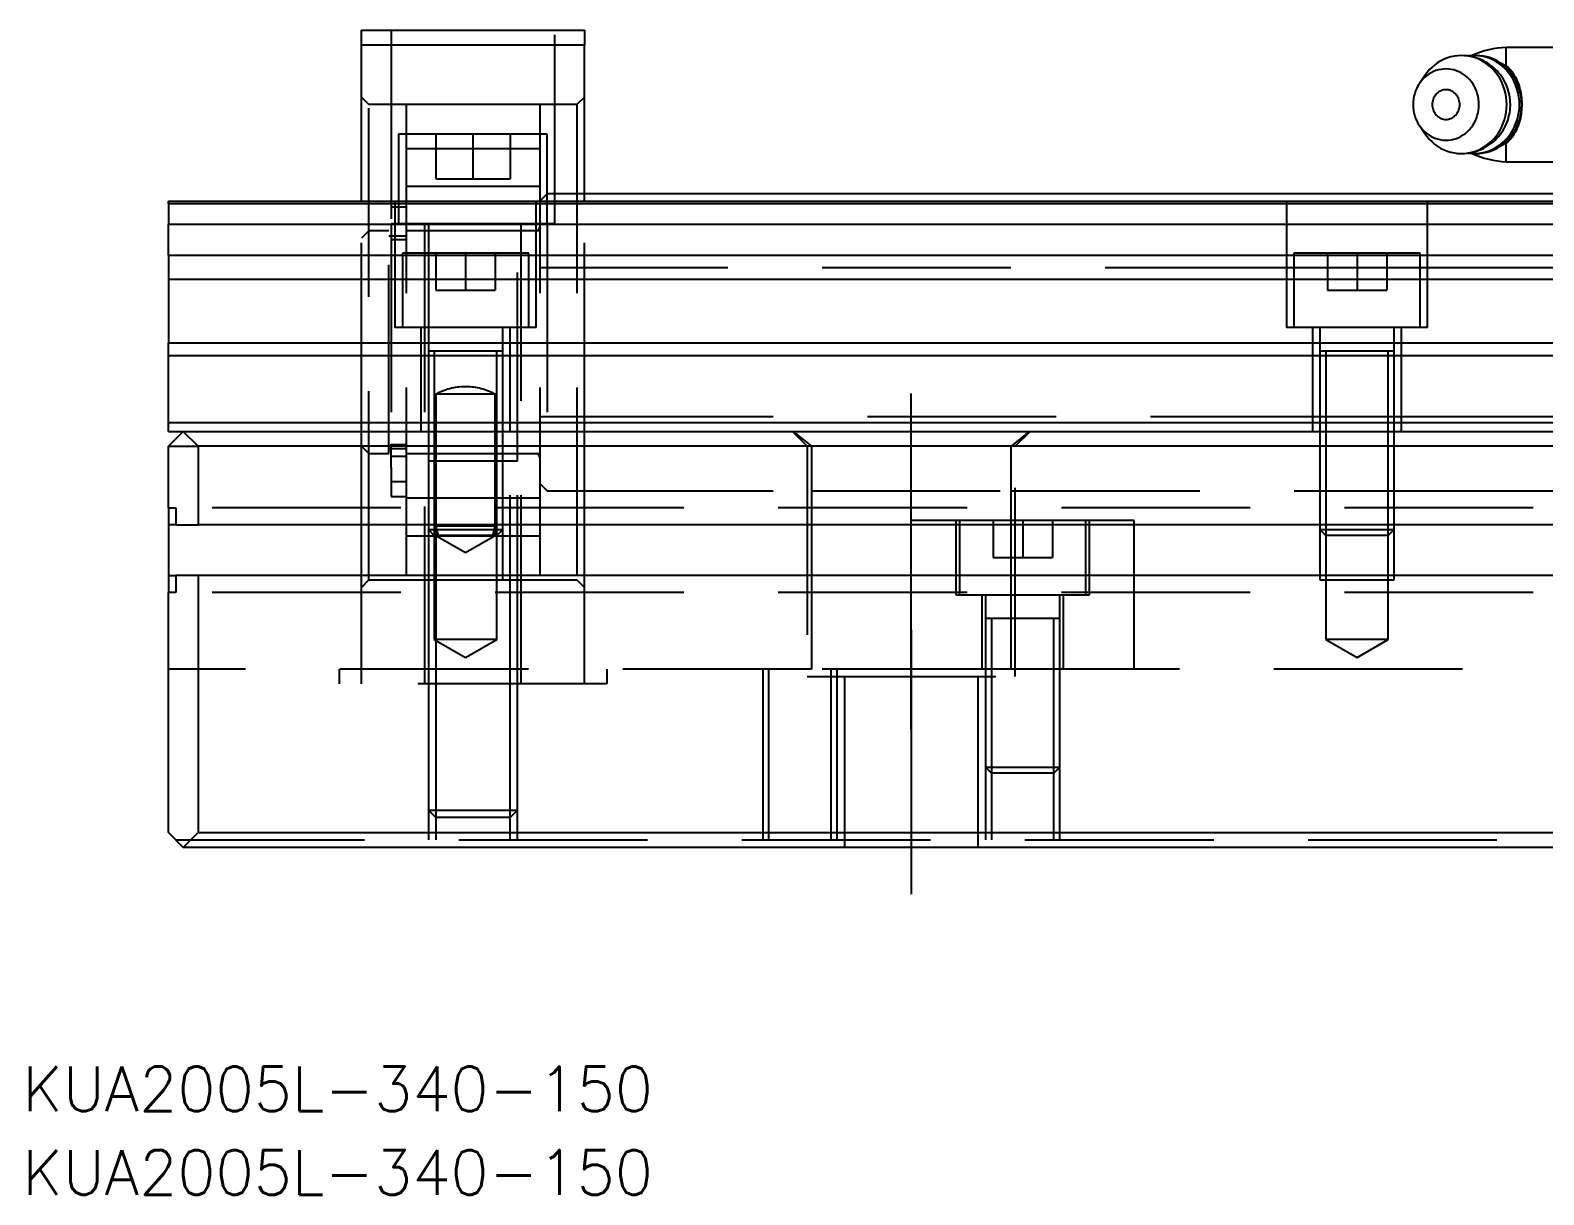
# Model space of a CAD drawing. Extents: x -13 to 622, y -350 to 108.
# Drawn here: x -9.3 to 92.6, y -350.1 to -271.7 of the extents above; entities that cross this region are included whole.
import ezdxf

# ---------------------------------------------------------------- set-up
doc = ezdxf.new("R2010")
doc.units = 0
doc.linetypes.add('CENTER', pattern=[50.8, 31.75, -6.35, 6.35, -6.35])
doc.linetypes.add('DASHED', pattern=[19.05, 12.7, -6.35])
doc.layers.get('0').update_dxf_attribs({"linetype": 'CONTINUOUS'})
doc.layers.add('CENTER', color=1, linetype='CENTER')
doc.styles.get("Standard").update_dxf_attribs({"font": 'txt.shx', "height": 3, "bigfont": 'bigfont.shx'})

# ---------------------------------------------------------------- blocks, each defined once
blk = doc.blocks.new('*U2')
at = {"color": 7, "linetype": 'CONTINUOUS'}
blk.add_text('KUA2005L-340-150', height=3, dxfattribs=at).set_placement((-9.81, -344.48))
blk = doc.blocks.new('*U3')
at = {"color": 7, "linetype": 'CONTINUOUS'}
blk.add_text('KUA2005L-340-150', height=3, dxfattribs=at).set_placement((-9.81, -350.1))

msp = doc.modelspace()

# ---------------------------------------------------------------- linework, layer by layer
at = {"color": 7, "linetype": 'CONTINUOUS'}
for p, q in [((13, -272.72), (13, -271.72)), ((13, -271.72), (28, -271.72)), ((28, -271.72), (28, -272.72)), ((13, -283.22), (13, -272.72)), ((28, -272.72), (13, -272.72)), ((28, -283.22), (28, -272.72)), ((94.04, -272.87), (90.04, -272.87)), ((90.04, -274.11), (90.04, -272.87)), ((85.44, -273.9), (85.24, -274.04)), ((85.64, -273.77), (85.44, -273.9)), ((85.86, -273.67), (85.64, -273.77)), ((86.08, -273.58), (85.86, -273.67)), ((86.31, -273.51), (86.08, -273.58)), ((86.55, -273.46), (86.31, -273.51)), ((86.78, -273.43), (86.55, -273.46)), ((87.02, -273.42), (86.78, -273.43)), ((87.26, -273.43), (87.02, -273.42)), ((87.26, -273.43), (87.19, -273.42)), ((87.5, -273.46), (87.26, -273.43)), ((87.42, -273.44), (87.26, -273.43)), ((87.58, -273.47), (87.42, -273.44)), ((87.88, -273.42), (87.47, -273.45)), ((87.73, -273.51), (87.5, -273.46)), ((87.74, -273.5), (87.58, -273.47)), ((87.96, -273.58), (87.73, -273.51)), ((87.9, -273.54), (87.74, -273.5)), ((88.12, -273.43), (87.88, -273.42)), ((88.03, -273.42), (87.88, -273.42)), ((88.06, -273.59), (87.9, -273.54)), ((88.19, -273.67), (87.96, -273.58)), ((88.27, -273.43), (88.03, -273.42)), ((88.22, -273.65), (88.06, -273.59)), ((88.36, -273.46), (88.12, -273.43)), ((88.4, -273.78), (88.19, -273.67)), ((88.37, -273.71), (88.22, -273.65)), ((88.51, -273.46), (88.27, -273.43)), ((88.59, -273.51), (88.36, -273.46)), ((88.52, -273.78), (88.37, -273.71)), ((88.61, -273.91), (88.4, -273.78)), ((88.74, -273.51), (88.51, -273.46)), ((88.66, -273.86), (88.52, -273.78)), ((88.82, -273.58), (88.59, -273.51)), ((88.81, -274.05), (88.61, -273.91)), ((88.8, -273.94), (88.66, -273.86)), ((88.97, -273.58), (88.74, -273.51)), ((88.94, -274.04), (88.8, -273.94)), ((89.04, -273.67), (88.82, -273.58)), ((89.2, -273.67), (88.97, -273.58)), ((89.26, -273.78), (89.04, -273.67)), ((89.42, -273.78), (89.2, -273.67)), ((89.47, -273.91), (89.26, -273.78)), ((89.28, -273.71), (90.04, -274.11)), ((89.62, -273.91), (89.42, -273.78)), ((89.67, -274.05), (89.47, -273.91)), ((89.82, -274.05), (89.62, -273.91)), ((84.56, -274.76), (84.2, -275.3)), ((84.56, -274.88), (84.43, -275.01)), ((84.71, -274.56), (84.56, -274.76)), ((84.69, -274.77), (84.56, -274.88)), ((84.84, -274.67), (84.69, -274.77)), ((84.88, -274.37), (84.71, -274.56)), ((84.99, -274.58), (84.84, -274.67)), ((85.05, -274.2), (84.88, -274.37)), ((85.15, -274.5), (84.99, -274.58)), ((85.24, -274.04), (85.05, -274.2)), ((85.31, -274.43), (85.15, -274.5)), ((85.48, -274.38), (85.31, -274.43)), ((85.65, -274.35), (85.48, -274.38)), ((85.82, -274.33), (85.65, -274.35)), ((86, -274.32), (85.82, -274.33)), ((86.17, -274.33), (86, -274.32)), ((86.34, -274.35), (86.17, -274.33)), ((86.51, -274.39), (86.34, -274.35)), ((86.68, -274.44), (86.51, -274.39)), ((86.84, -274.51), (86.68, -274.44)), ((87, -274.59), (86.84, -274.51)), ((87.15, -274.68), (87, -274.59)), ((87.29, -274.78), (87.15, -274.68)), ((87.43, -274.9), (87.29, -274.78)), ((87.56, -275.03), (87.43, -274.9)), ((89, -274.21), (88.81, -274.05)), ((89.07, -274.14), (88.94, -274.04)), ((89.17, -274.39), (89, -274.21)), ((89.2, -274.24), (89.07, -274.14)), ((89.34, -274.58), (89.17, -274.39)), ((89.32, -274.36), (89.2, -274.24)), ((89.44, -274.47), (89.32, -274.36)), ((89.49, -274.78), (89.34, -274.58)), ((89.55, -274.6), (89.44, -274.47)), ((89.62, -275), (89.49, -274.78)), ((89.65, -274.73), (89.55, -274.6)), ((89.74, -275.22), (89.62, -275)), ((89.75, -274.86), (89.65, -274.73)), ((89.86, -274.21), (89.67, -274.05)), ((89.84, -275), (89.75, -274.86)), ((90.01, -274.21), (89.82, -274.05)), ((89.92, -275.14), (89.84, -275)), ((90.03, -274.39), (89.86, -274.21)), ((90.19, -274.39), (90.01, -274.21)), ((90.2, -274.58), (90.03, -274.39)), ((90.04, -274.11), (90.14, -274.2)), ((90.14, -274.2), (90.23, -274.29)), ((90.35, -274.58), (90.19, -274.39)), ((90.34, -274.78), (90.2, -274.58)), ((90.23, -274.29), (90.32, -274.39)), ((90.32, -274.39), (90.41, -274.5)), ((90.48, -275), (90.34, -274.78)), ((90.5, -274.78), (90.35, -274.58)), ((90.41, -274.5), (90.49, -274.61)), ((90.59, -275.22), (90.48, -275)), ((90.49, -274.61), (90.56, -274.72)), ((90.63, -275), (90.5, -274.78)), ((90.56, -274.72), (90.63, -274.85)), ((90.63, -274.85), (90.7, -274.97)), ((90.75, -275.22), (90.63, -275)), ((90.7, -274.97), (90.76, -275.1)), ((83.88, -275.97), (83.83, -276.15)), ((83.94, -275.79), (83.88, -275.97)), ((84.02, -275.62), (83.94, -275.79)), ((84.1, -275.45), (84.02, -275.62)), ((84.2, -275.3), (84.1, -275.45)), ((84.31, -275.15), (84.2, -275.3)), ((84.43, -275.01), (84.31, -275.15)), ((85.33, -276.01), (85.28, -276.08)), ((85.39, -275.95), (85.33, -276.01)), ((85.46, -275.9), (85.39, -275.95)), ((85.52, -275.85), (85.46, -275.9)), ((85.59, -275.81), (85.52, -275.85)), ((85.67, -275.78), (85.59, -275.81)), ((85.75, -275.75), (85.67, -275.78)), ((85.82, -275.74), (85.75, -275.75)), ((85.9, -275.72), (85.82, -275.74)), ((85.99, -275.72), (85.9, -275.72)), ((86.07, -275.72), (85.99, -275.72)), ((86.15, -275.74), (86.07, -275.72)), ((86.22, -275.75), (86.15, -275.74)), ((86.3, -275.78), (86.22, -275.75)), ((86.38, -275.81), (86.3, -275.78)), ((86.45, -275.85), (86.38, -275.81)), ((86.52, -275.9), (86.45, -275.85)), ((86.58, -275.95), (86.52, -275.9)), ((86.64, -276.01), (86.58, -275.95)), ((86.69, -276.08), (86.64, -276.01)), ((87.67, -275.17), (87.56, -275.03)), ((87.78, -275.31), (87.67, -275.17)), ((87.88, -275.47), (87.78, -275.31)), ((87.96, -275.63), (87.88, -275.47)), ((88.03, -275.8), (87.96, -275.63)), ((88.09, -275.98), (88.03, -275.8)), ((88.14, -276.16), (88.09, -275.98)), ((89.84, -275.46), (89.74, -275.22)), ((89.92, -275.7), (89.84, -275.46)), ((89.99, -275.29), (89.92, -275.14)), ((89.98, -275.95), (89.92, -275.7)), ((90.03, -276.2), (89.98, -275.95)), ((90.06, -275.44), (89.99, -275.29)), ((90.12, -275.6), (90.06, -275.44)), ((90.17, -275.75), (90.12, -275.6)), ((90.22, -275.91), (90.17, -275.75)), ((90.25, -276.07), (90.22, -275.91)), ((90.69, -275.46), (90.59, -275.22)), ((90.78, -275.7), (90.69, -275.46)), ((90.85, -275.46), (90.75, -275.22)), ((90.76, -275.1), (90.82, -275.24)), ((90.84, -275.95), (90.78, -275.7)), ((90.82, -275.24), (90.86, -275.35)), ((90.89, -276.2), (90.84, -275.95)), ((90.93, -275.7), (90.85, -275.46)), ((90.86, -275.35), (90.9, -275.47)), ((90.9, -275.47), (90.93, -275.59)), ((90.93, -275.59), (90.96, -275.71)), ((91, -275.95), (90.93, -275.7)), ((90.96, -275.71), (90.99, -275.83)), ((90.99, -275.83), (91.02, -275.96)), ((91.04, -276.2), (91, -275.95)), ((91.02, -275.96), (91.04, -276.11)), ((83.8, -276.34), (83.77, -276.53)), ((83.77, -276.53), (83.77, -276.72)), ((83.77, -276.72), (83.77, -276.91)), ((83.77, -276.91), (83.8, -277.1)), ((83.83, -276.15), (83.8, -276.34)), ((85.08, -276.55), (85.06, -276.63)), ((85.06, -276.63), (85.06, -276.72)), ((85.06, -276.72), (85.06, -276.81)), ((85.06, -276.81), (85.08, -276.89)), ((85.09, -276.46), (85.08, -276.55)), ((85.08, -276.89), (85.09, -276.98)), ((85.12, -276.38), (85.09, -276.46)), ((85.09, -276.98), (85.12, -277.06)), ((85.15, -276.3), (85.12, -276.38)), ((85.19, -276.22), (85.15, -276.3)), ((85.23, -276.15), (85.19, -276.22)), ((85.28, -276.08), (85.23, -276.15)), ((86.74, -276.15), (86.69, -276.08)), ((86.79, -276.22), (86.74, -276.15)), ((86.82, -276.3), (86.79, -276.22)), ((86.85, -276.38), (86.82, -276.3)), ((86.88, -276.46), (86.85, -276.38)), ((86.85, -277.06), (86.88, -276.98)), ((86.9, -276.55), (86.88, -276.46)), ((86.88, -276.98), (86.9, -276.89)), ((86.91, -276.63), (86.9, -276.55)), ((86.9, -276.89), (86.91, -276.81)), ((86.91, -276.72), (86.91, -276.63)), ((86.91, -276.81), (86.91, -276.72)), ((88.18, -276.35), (88.14, -276.16)), ((88.2, -276.53), (88.18, -276.35)), ((88.18, -277.09), (88.2, -276.91)), ((88.2, -276.72), (88.2, -276.53)), ((88.2, -276.91), (88.2, -276.72)), ((90.06, -276.46), (90.03, -276.2)), ((90.03, -277.24), (90.06, -276.98)), ((90.07, -276.72), (90.06, -276.46)), ((90.06, -276.98), (90.07, -276.72)), ((90.28, -276.23), (90.25, -276.07)), ((90.3, -276.4), (90.28, -276.23)), ((90.31, -276.56), (90.3, -276.4)), ((90.3, -277.1), (90.31, -276.94)), ((90.32, -276.72), (90.31, -276.56)), ((90.31, -276.94), (90.32, -276.78)), ((90.32, -276.78), (90.32, -276.72)), ((90.92, -276.46), (90.89, -276.2)), ((90.89, -277.24), (90.92, -276.98)), ((90.93, -276.72), (90.92, -276.46)), ((90.92, -276.98), (90.93, -276.72)), ((91.04, -276.11), (91.06, -276.26)), ((91.07, -276.46), (91.04, -276.2)), ((91.04, -277.24), (91.07, -276.98)), ((91.06, -276.26), (91.07, -276.41)), ((91.07, -276.98), (91.06, -277.1)), ((91.07, -276.41), (91.08, -276.57)), ((91.08, -276.72), (91.07, -276.46)), ((91.07, -276.98), (91.08, -276.72)), ((91.08, -276.85), (91.07, -276.98)), ((91.08, -276.57), (91.08, -276.72)), ((91.08, -276.72), (91.08, -276.72)), ((91.08, -276.72), (91.08, -276.85)), ((83.8, -277.1), (83.83, -277.29)), ((83.83, -277.29), (83.88, -277.47)), ((83.88, -277.47), (83.94, -277.65)), ((83.94, -277.65), (84.02, -277.82)), ((84.02, -277.82), (84.1, -277.99)), ((84.1, -277.99), (84.2, -278.14)), ((85.12, -277.06), (85.15, -277.14)), ((85.15, -277.14), (85.19, -277.22)), ((85.19, -277.22), (85.23, -277.29)), ((85.23, -277.29), (85.28, -277.36)), ((85.28, -277.36), (85.33, -277.43)), ((85.33, -277.43), (85.39, -277.49)), ((85.39, -277.49), (85.46, -277.54)), ((85.46, -277.54), (85.52, -277.59)), ((85.52, -277.59), (85.59, -277.63)), ((85.59, -277.63), (85.67, -277.66)), ((85.67, -277.66), (85.75, -277.69)), ((85.75, -277.69), (85.82, -277.7)), ((85.82, -277.7), (85.9, -277.72)), ((85.9, -277.72), (85.99, -277.72)), ((85.99, -277.72), (86.07, -277.72)), ((86.07, -277.72), (86.15, -277.7)), ((86.15, -277.7), (86.22, -277.69)), ((86.22, -277.69), (86.3, -277.66)), ((86.3, -277.66), (86.38, -277.63)), ((86.38, -277.63), (86.45, -277.59)), ((86.45, -277.59), (86.52, -277.54)), ((86.52, -277.54), (86.58, -277.49)), ((86.58, -277.49), (86.64, -277.43)), ((86.64, -277.43), (86.69, -277.36)), ((86.69, -277.36), (86.74, -277.29)), ((86.74, -277.29), (86.79, -277.22)), ((86.79, -277.22), (86.82, -277.14)), ((86.82, -277.14), (86.85, -277.06)), ((87.78, -278.13), (87.88, -277.97)), ((87.88, -277.97), (87.96, -277.81)), ((87.96, -277.81), (88.03, -277.64)), ((88.03, -277.64), (88.09, -277.46)), ((88.09, -277.46), (88.14, -277.28)), ((88.14, -277.28), (88.18, -277.09)), ((89.74, -278.22), (89.84, -277.98)), ((89.84, -277.98), (89.92, -277.74)), ((89.92, -277.74), (89.98, -277.49)), ((89.97, -278.19), (90.04, -278.05)), ((89.98, -277.49), (90.03, -277.24)), ((90.04, -278.05), (90.1, -277.9)), ((90.1, -277.9), (90.16, -277.74)), ((90.16, -277.74), (90.2, -277.59)), ((90.2, -277.59), (90.24, -277.43)), ((90.24, -277.43), (90.27, -277.27)), ((90.27, -277.27), (90.3, -277.1)), ((90.59, -278.22), (90.69, -277.98)), ((90.69, -277.98), (90.78, -277.74)), ((90.75, -278.22), (90.85, -277.98)), ((90.78, -277.74), (90.84, -277.49)), ((90.84, -277.49), (90.89, -277.24)), ((90.85, -277.98), (90.93, -277.74)), ((90.91, -277.92), (90.87, -278.06)), ((90.95, -277.78), (90.91, -277.92)), ((90.93, -277.74), (91, -277.49)), ((90.99, -277.63), (90.95, -277.78)), ((91.02, -277.48), (90.99, -277.63)), ((91, -277.49), (91.04, -277.24)), ((91.04, -277.36), (91.02, -277.48)), ((91.05, -277.23), (91.04, -277.36)), ((91.06, -277.1), (91.05, -277.23)), ((84.2, -278.14), (84.31, -278.29)), ((84.2, -278.14), (84.56, -278.68)), ((84.31, -278.29), (84.43, -278.43)), ((84.43, -278.43), (84.56, -278.56)), ((84.56, -278.56), (84.69, -278.67)), ((84.56, -278.68), (84.71, -278.88)), ((84.69, -278.67), (84.84, -278.77)), ((84.71, -278.88), (84.88, -279.07)), ((84.84, -278.77), (84.99, -278.86)), ((84.88, -279.07), (85.05, -279.24)), ((84.99, -278.86), (85.15, -278.94)), ((85.15, -278.94), (85.31, -279.01)), ((85.31, -279.01), (85.48, -279.06)), ((85.48, -279.06), (85.65, -279.09)), ((86.34, -279.09), (86.51, -279.05)), ((86.51, -279.05), (86.68, -279)), ((86.68, -279), (86.84, -278.93)), ((86.84, -278.93), (87, -278.85)), ((87, -278.85), (87.15, -278.76)), ((87.15, -278.76), (87.29, -278.66)), ((87.29, -278.66), (87.43, -278.54)), ((87.43, -278.54), (87.56, -278.41)), ((87.56, -278.41), (87.67, -278.27)), ((87.67, -278.27), (87.78, -278.13)), ((89, -279.23), (89.17, -279.05)), ((89.17, -279.05), (89.34, -278.86)), ((89.3, -279.11), (89.41, -278.99)), ((89.34, -278.86), (89.49, -278.66)), ((89.41, -278.99), (89.52, -278.87)), ((89.49, -278.66), (89.62, -278.44)), ((89.52, -278.87), (89.62, -278.74)), ((89.62, -278.44), (89.74, -278.22)), ((89.62, -278.74), (89.72, -278.61)), ((89.72, -278.61), (89.81, -278.48)), ((89.81, -278.48), (89.89, -278.34)), ((89.86, -279.23), (90.03, -279.05)), ((89.89, -278.34), (89.97, -278.19)), ((90.01, -279.23), (90.19, -279.05)), ((90.03, -279.05), (90.2, -278.86)), ((90.19, -279.05), (90.35, -278.86)), ((90.2, -278.86), (90.34, -278.66)), ((90.32, -279.05), (90.23, -279.15)), ((90.41, -278.94), (90.32, -279.05)), ((90.34, -278.66), (90.48, -278.44)), ((90.35, -278.86), (90.5, -278.66)), ((90.49, -278.83), (90.41, -278.94)), ((90.48, -278.44), (90.59, -278.22)), ((90.56, -278.72), (90.49, -278.83)), ((90.5, -278.66), (90.63, -278.44)), ((90.63, -278.59), (90.56, -278.72)), ((90.63, -278.44), (90.75, -278.22)), ((90.7, -278.47), (90.63, -278.59)), ((90.76, -278.34), (90.7, -278.47)), ((90.82, -278.2), (90.76, -278.34)), ((90.87, -278.06), (90.82, -278.2)), ((85.05, -279.24), (85.24, -279.4)), ((85.24, -279.4), (85.44, -279.54)), ((85.44, -279.54), (85.64, -279.67)), ((85.64, -279.67), (85.86, -279.77)), ((85.65, -279.09), (85.82, -279.11)), ((85.82, -279.11), (86, -279.12)), ((85.86, -279.77), (86.08, -279.86)), ((86, -279.12), (86.17, -279.11)), ((86.08, -279.86), (86.31, -279.93)), ((86.17, -279.11), (86.34, -279.09)), ((86.31, -279.93), (86.55, -279.98)), ((86.55, -279.98), (86.78, -280.01)), ((86.78, -280.01), (87.02, -280.02)), ((87.02, -280.02), (87.26, -280.01)), ((87.19, -280.02), (87.25, -280.01)), ((87.25, -280.01), (87.41, -280)), ((87.26, -280.01), (87.5, -279.98)), ((87.41, -280), (87.57, -279.97)), ((87.47, -279.99), (87.88, -280.02)), ((87.5, -279.98), (87.73, -279.93)), ((87.57, -279.97), (87.73, -279.94)), ((87.73, -279.93), (87.96, -279.86)), ((87.73, -279.94), (87.89, -279.9)), ((87.88, -280.02), (88.12, -280.01)), ((87.88, -280.02), (88.03, -280.02)), ((87.89, -279.9), (88.05, -279.86)), ((87.96, -279.86), (88.19, -279.77)), ((88.03, -280.02), (88.27, -280.01)), ((88.05, -279.86), (88.2, -279.8)), ((88.12, -280.01), (88.36, -279.98)), ((88.19, -279.77), (88.4, -279.66)), ((88.2, -279.8), (88.35, -279.74)), ((88.27, -280.01), (88.51, -279.98)), ((88.35, -279.74), (88.5, -279.67)), ((88.36, -279.98), (88.59, -279.93)), ((88.4, -279.66), (88.61, -279.53)), ((88.5, -279.67), (88.64, -279.59)), ((88.51, -279.98), (88.74, -279.93)), ((88.59, -279.93), (88.82, -279.86)), ((88.61, -279.53), (88.81, -279.39)), ((88.64, -279.59), (88.78, -279.51)), ((88.74, -279.93), (88.97, -279.86)), ((88.78, -279.51), (88.92, -279.42)), ((88.81, -279.39), (89, -279.23)), ((88.82, -279.86), (89.04, -279.77)), ((88.92, -279.42), (89.05, -279.32)), ((88.97, -279.86), (89.2, -279.77)), ((89.04, -279.77), (89.26, -279.66)), ((89.05, -279.32), (89.18, -279.22)), ((89.18, -279.22), (89.3, -279.11)), ((89.2, -279.77), (89.42, -279.66)), ((89.26, -279.66), (89.47, -279.53)), ((90.04, -279.33), (89.28, -279.73)), ((89.42, -279.66), (89.62, -279.53)), ((89.47, -279.53), (89.67, -279.39)), ((89.62, -279.53), (89.82, -279.39)), ((89.67, -279.39), (89.86, -279.23)), ((89.82, -279.39), (90.01, -279.23)), ((90.14, -279.24), (90.04, -279.33)), ((90.04, -280.57), (90.04, -279.33)), ((90.23, -279.15), (90.14, -279.24)), ((90.04, -280.57), (94.04, -280.57)), ((95.5, -282.72), (28, -282.72)), ((0, -283.38), (0, -283.22)), ((0, -283.22), (95.5, -283.22)), ((0, -283.38), (95.5, -283.38)), ((0, -283.38), (0, -284.78)), ((0, -284.78), (95.5, -284.78)), ((0, -286.86), (0, -284.78)), ((0, -286.86), (0, -288.48)), ((0, -286.86), (95.5, -286.86)), ((0, -288.48), (0, -292.77)), ((0, -288.48), (95.5, -288.48)), ((0, -292.77), (95.5, -292.77)), ((0, -293.62), (0, -292.77)), ((0, -298.12), (0, -293.62)), ((0, -293.62), (340, -293.62)), ((0, -298.72), (0, -298.12)), ((0, -298.12), (340, -298.12)), ((0, -299.72), (1, -298.72)), ((0, -298.72), (1, -298.72)), ((1, -298.72), (339, -298.72)), ((1, -298.72), (2, -299.72)), ((0, -303.87), (0, -299.72)), ((338, -299.72), (2, -299.72)), ((2, -299.72), (2, -305.02)), ((0, -303.87), (0, -305.02)), ((0, -303.87), (0.5, -303.87)), ((0.5, -303.87), (0.5, -305.02)), ((0, -305.02), (0, -308.42)), ((0.5, -305.02), (0, -305.02)), ((0.5, -305.02), (2, -305.02)), ((338, -305.02), (2, -305.02)), ((0, -308.42), (0, -309.57)), ((0, -308.42), (0.5, -308.42)), ((2, -308.42), (0.5, -308.42)), ((0.5, -308.42), (0.5, -309.57)), ((338, -308.42), (2, -308.42)), ((2, -308.42), (2, -325.72)), ((0.5, -309.57), (0, -309.57)), ((0, -325.72), (0, -309.57)), ((1, -326.72), (0, -325.72)), ((2, -325.72), (1, -326.72)), ((2, -325.72), (338, -325.72)), ((339, -326.72), (1, -326.72))]:
    msp.add_line(p, q, dxfattribs=at)
at = {"color": 3, "linetype": 'DASHED'}
for p, q in [((15, -271.72), (15, -284.72)), ((26, -284.72), (26, -271.72)), ((13.5, -276.72), (13, -276.22)), ((16, -276.72), (13.5, -276.72)), ((13.5, -308.72), (13.5, -276.72)), ((25, -276.72), (16, -276.72)), ((16, -276.72), (16, -308.72)), ((27.5, -276.72), (25, -276.72)), ((25, -276.72), (25, -308.72)), ((28, -276.22), (27.5, -276.72)), ((27.5, -276.72), (27.5, -308.72)), ((15.5, -278.72), (15.5, -284.72)), ((25.5, -278.72), (15.5, -278.72)), ((18, -278.72), (18, -281.72)), ((20.5, -278.72), (20.5, -281.72)), ((23, -278.72), (23, -281.72)), ((25.5, -284.72), (25.5, -278.72)), ((25, -279.69), (16, -279.69)), ((18, -281.72), (20.5, -281.72)), ((20.5, -281.72), (23, -281.72)), ((25, -282.24), (16, -282.24)), ((25.5, -282.72), (25, -283.22)), ((28, -282.72), (25.5, -282.72)), ((13, -298.72), (13, -283.22)), ((16, -283.62), (15, -283.62)), ((15.25, -283.22), (15.25, -291.72)), ((24.75, -291.72), (24.75, -283.22)), ((28, -298.72), (28, -283.22)), ((75.25, -283.22), (75.25, -291.72)), ((84.75, -291.72), (84.75, -283.22)), ((15, -284.72), (26, -284.72)), ((15, -284.72), (15, -299.59)), ((17.25, -284.72), (17.25, -315.72)), ((17.5, -284.72), (17.5, -291.72)), ((23.5, -300.72), (23.5, -284.72)), ((23.75, -315.72), (23.75, -284.72)), ((25.5, -284.72), (25.5, -302.72)), ((13.5, -285.22), (13, -285.72)), ((14.85, -285.22), (13.5, -285.22)), ((14.85, -300.22), (14.85, -285.22)), ((16, -285.57), (14.85, -285.57)), ((16, -285.82), (15, -285.82)), ((24.7, -285.22), (16, -285.22)), ((24.7, -285.22), (16, -285.22)), ((25, -285.22), (24.7, -285.22)), ((15.75, -286.72), (15.75, -291.72)), ((24.25, -286.72), (15.75, -286.72)), ((18, -286.72), (18, -289.22)), ((20, -286.72), (20, -289.22)), ((22, -286.72), (22, -289.22)), ((24.25, -291.72), (24.25, -286.72)), ((75.75, -286.72), (75.75, -291.72)), ((84.25, -286.72), (75.75, -286.72)), ((78, -286.72), (78, -289.22)), ((80, -286.72), (80, -289.22)), ((82, -286.72), (82, -289.22)), ((84.25, -291.72), (84.25, -286.72)), ((28, -287.72), (25, -287.72)), ((75.75, -287.72), (28, -287.72)), ((84.25, -287.72), (75.75, -287.72)), ((95.5, -287.72), (84.25, -287.72)), ((18, -289.22), (20, -289.22)), ((20, -289.22), (22, -289.22)), ((78, -289.22), (80, -289.22)), ((80, -289.22), (82, -289.22)), ((24.75, -291.72), (15.25, -291.72)), ((17, -291.72), (17, -298.72)), ((17.5, -291.72), (17.5, -293.32)), ((22.5, -293.32), (22.5, -291.72)), ((23, -298.72), (23, -291.72)), ((84.75, -291.72), (75.25, -291.72)), ((77, -291.72), (77, -298.72)), ((77.5, -291.72), (77.5, -293.32)), ((82.5, -293.32), (82.5, -291.72)), ((83, -298.72), (83, -291.72)), ((17.5, -293.31), (17.5, -293.32)), ((17.5, -293.32), (17.5, -293.32)), ((17.5, -293.32), (17.5, -298.72)), ((22.5, -293.32), (17.5, -293.32)), ((22.5, -293.32), (17.5, -293.32)), ((17.9, -293.32), (17.9, -298.72)), ((22.1, -298.72), (22.1, -293.32)), ((22.5, -293.32), (22.5, -293.31)), ((22.5, -293.32), (22.5, -293.32)), ((22.5, -298.72), (22.5, -293.32)), ((77.5, -293.31), (77.5, -293.32)), ((77.5, -293.32), (77.5, -293.32)), ((77.5, -293.32), (77.5, -298.72)), ((82.5, -293.32), (77.5, -293.32)), ((82.5, -293.32), (77.5, -293.32)), ((77.9, -293.32), (77.9, -298.72)), ((82.1, -298.72), (82.1, -293.32)), ((82.5, -293.32), (82.5, -293.31)), ((82.5, -293.32), (82.5, -293.32)), ((82.5, -298.72), (82.5, -293.32)), ((18, -296.22), (18, -298.72)), ((22, -296.22), (18, -296.22)), ((20.06, -295.72), (19.94, -295.72)), ((22, -298.72), (22, -296.22)), ((25, -297.72), (28, -297.72)), ((28, -297.72), (77.5, -297.72)), ((77.5, -297.72), (77.9, -297.72)), ((77.9, -297.72), (82.1, -297.72)), ((82.1, -297.72), (82.5, -297.72)), ((82.5, -297.72), (135, -297.72)), ((13, -305.02), (13, -298.72)), ((17.5, -298.72), (17.5, -305.02)), ((17.5, -298.72), (17.5, -305.02)), ((17.9, -298.72), (17.9, -305.02)), ((18, -298.72), (18, -305.02)), ((22, -305.02), (22, -298.72)), ((22.1, -305.02), (22.1, -298.72)), ((22.5, -305.02), (22.5, -298.72)), ((22.5, -305.02), (22.5, -298.72)), ((28, -305.02), (28, -298.72)), ((42, -298.72), (43, -299.72)), ((42.06, -298.72), (43.29, -299.72)), ((57.94, -298.72), (56.71, -299.72)), ((57, -299.72), (58, -298.72)), ((77.5, -298.72), (77.5, -305.02)), ((77.5, -298.72), (77.5, -305.02)), ((77.9, -298.72), (77.9, -305.02)), ((82.1, -305.02), (82.1, -298.72)), ((82.5, -305.02), (82.5, -298.72)), ((82.5, -305.02), (82.5, -298.72)), ((0, -299.72), (2, -299.72)), ((13, -299.72), (13.5, -300.22)), ((13.5, -300.22), (14.85, -300.22)), ((14.85, -299.87), (16, -299.87)), ((15, -301.16), (15, -299.59)), ((15, -299.61), (16, -299.61)), ((15, -299.61), (16, -299.61)), ((16, -300.4), (15, -300.4)), ((16, -300.22), (24.7, -300.22)), ((16, -300.22), (24.7, -300.22)), ((24.7, -300.22), (25, -300.22)), ((43, -299.72), (43, -315.22)), ((43.29, -299.72), (43.29, -305.02)), ((56.71, -305.02), (56.71, -299.72)), ((57, -315.22), (57, -299.72)), ((15, -301.16), (15, -302.91)), ((23.5, -300.72), (17.5, -300.72)), ((23.5, -300.72), (17.5, -300.72)), ((23, -315.72), (23, -300.72)), ((23.5, -315.72), (23.5, -300.71)), ((15, -302.1), (16, -302.1)), ((25, -302.22), (25.5, -302.72)), ((15, -302.91), (15, -303.11)), ((15, -303.11), (16, -303.11)), ((16, -303.19), (25, -303.19)), ((25.5, -302.72), (28, -302.72)), ((28, -302.72), (43.29, -302.72)), ((43.29, -302.72), (56.71, -302.72)), ((56.71, -302.72), (77.5, -302.72)), ((77.5, -302.72), (77.9, -302.72)), ((77.9, -302.72), (82.1, -302.72)), ((82.1, -302.72), (82.5, -302.72)), ((82.5, -302.72), (135, -302.72)), ((339.5, -303.87), (0.5, -303.87)), ((13, -308.42), (13, -305.02)), ((17.5, -305.02), (17.5, -305.32)), ((17.5, -305.02), (17.5, -305.32)), ((17.5, -305.32), (17.9, -305.72)), ((17.5, -305.32), (17.5, -308.42)), ((17.5, -305.32), (22.5, -305.32)), ((17.9, -305.02), (17.9, -305.72)), ((18, -305.02), (18, -305.09)), ((18, -305.09), (18, -305.72)), ((18, -305.09), (18.17, -305.72)), ((22, -305.09), (18, -305.09)), ((21.83, -305.72), (22, -305.09)), ((22, -305.09), (22, -305.02)), ((22, -305.72), (22, -305.09)), ((22.1, -305.72), (22.1, -305.02)), ((22.1, -305.72), (22.5, -305.32)), ((22.5, -305.32), (22.5, -305.02)), ((22.5, -305.32), (22.5, -305.02)), ((22.5, -308.42), (22.5, -305.32)), ((28, -308.42), (28, -305.02)), ((43.29, -305.02), (43.29, -308.42)), ((56.71, -304.72), (50, -304.72)), ((50, -314.72), (50, -304.72)), ((53, -304.72), (53, -309.72)), ((53.25, -304.72), (53.25, -305.02)), ((53.25, -305.02), (53.25, -309.72)), ((55.5, -304.72), (55.5, -307.22)), ((65, -304.72), (56.71, -304.72)), ((56.71, -308.42), (56.71, -305.02)), ((57.5, -304.72), (57.5, -307.22)), ((59.5, -304.72), (59.5, -307.22)), ((61.75, -305.02), (61.75, -304.72)), ((61.75, -308.42), (61.75, -305.02)), ((62, -309.72), (62, -304.72)), ((65, -305.02), (65, -304.72)), ((65, -308.42), (65, -305.02)), ((77.5, -305.02), (77.5, -305.32)), ((77.5, -305.02), (77.5, -305.32)), ((77.5, -305.32), (77.9, -305.72)), ((77.5, -305.32), (77.5, -308.42)), ((77.5, -305.32), (82.5, -305.32)), ((77.9, -305.02), (77.9, -305.72)), ((82.1, -305.72), (82.1, -305.02)), ((82.1, -305.72), (82.5, -305.32)), ((82.5, -305.32), (82.5, -305.02)), ((82.5, -305.32), (82.5, -305.02)), ((82.5, -308.42), (82.5, -305.32)), ((16, -305.74), (25, -305.74)), ((17.9, -305.72), (17.9, -308.72)), ((22.1, -305.72), (17.9, -305.72)), ((18, -305.72), (20, -306.87)), ((18, -305.72), (18, -315.72)), ((20, -306.87), (22, -305.72)), ((22.1, -308.72), (22.1, -305.72)), ((77.9, -305.72), (77.9, -308.72)), ((82.1, -305.72), (77.9, -305.72)), ((82.1, -308.72), (82.1, -305.72)), ((55.5, -307.22), (57.5, -307.22)), ((57.5, -307.22), (59.5, -307.22)), ((13, -315.72), (13, -308.42)), ((17.5, -308.42), (17.5, -308.72)), ((22.5, -308.72), (22.5, -308.42)), ((28, -315.72), (28, -308.42)), ((43.29, -308.42), (43.29, -314.72)), ((56.71, -314.72), (56.71, -308.42)), ((61.75, -309.72), (61.75, -308.42)), ((65, -314.72), (65, -308.42)), ((77.5, -308.42), (77.5, -308.72)), ((82.5, -308.72), (82.5, -308.42)), ((339.5, -309.57), (0.5, -309.57)), ((13, -309.22), (13.5, -308.72)), ((13.5, -308.72), (16, -308.72)), ((16, -308.72), (17.5, -308.72)), ((16, -308.72), (17.5, -308.72)), ((17.5, -308.72), (17.5, -315.72)), ((17.5, -308.72), (22.5, -308.72)), ((17.9, -308.72), (17.9, -312.72)), ((22.1, -312.72), (22.1, -308.72)), ((22.5, -308.72), (25, -308.72)), ((22.5, -308.72), (25, -308.72)), ((25, -308.72), (27.5, -308.72)), ((27.5, -308.72), (28, -309.22)), ((77.5, -308.72), (82.5, -308.72)), ((77.9, -308.72), (77.9, -312.72)), ((82.1, -312.72), (82.1, -308.72)), ((53, -309.72), (62, -309.72)), ((54.75, -309.72), (54.75, -314.72)), ((55, -309.72), (55, -311.32)), ((60, -311.32), (60, -309.72)), ((60.25, -314.72), (60.25, -309.72)), ((55, -311.31), (55, -314.72)), ((60, -311.32), (55, -311.32)), ((60, -311.32), (55, -311.32)), ((55.4, -311.32), (55.4, -314.72)), ((59.6, -314.72), (59.6, -311.32)), ((60, -311.32), (60, -311.31)), ((60, -314.72), (60, -311.32)), ((60, -311.32), (60, -311.32)), ((17.9, -312.72), (20, -313.93)), ((22.1, -312.72), (17.9, -312.72)), ((20, -313.93), (22.1, -312.72)), ((77.9, -312.72), (80, -313.93)), ((82.1, -312.72), (77.9, -312.72)), ((80, -313.93), (82.1, -312.72)), ((43.29, -314.72), (0, -314.72)), ((11.5, -314.72), (11.5, -315.72)), ((29.5, -314.72), (29.5, -315.72)), ((40, -314.72), (40, -326.22)), ((40.4, -314.72), (40.4, -326.22)), ((56.71, -314.72), (43.29, -314.72)), ((44.6, -326.22), (44.6, -314.72)), ((45, -326.22), (45, -314.72)), ((55, -314.72), (55, -321.32)), ((55, -314.72), (55, -321.32)), ((55.4, -314.72), (55.4, -321.72)), ((163.29, -314.72), (56.71, -314.72)), ((59.6, -321.72), (59.6, -314.72)), ((60, -321.32), (60, -314.72)), ((60, -321.32), (60, -314.72)), ((29.5, -315.72), (11.5, -315.72)), ((17.5, -315.72), (17.5, -324.22)), ((17.5, -315.72), (17.5, -324.22)), ((18, -315.72), (18, -324.72)), ((23, -324.72), (23, -315.72)), ((23.5, -324.22), (23.5, -315.72)), ((23.5, -324.22), (23.5, -315.72)), ((43, -315.22), (57, -315.22)), ((45.5, -315.22), (45.5, -326.72)), ((54.5, -326.72), (54.5, -315.22)), ((55, -321.32), (55.4, -321.72)), ((55, -321.32), (55, -326.22)), ((55, -321.32), (60, -321.32)), ((55.4, -321.72), (55.4, -326.22)), ((59.6, -321.72), (55.4, -321.72)), ((59.6, -321.72), (60, -321.32)), ((59.6, -326.22), (59.6, -321.72)), ((60, -326.22), (60, -321.32)), ((17.5, -324.22), (18, -324.72)), ((17.5, -324.22), (17.5, -326.22)), ((17.5, -324.22), (23.5, -324.22)), ((18, -324.72), (18, -326.22)), ((23, -324.72), (18, -324.72)), ((23, -324.72), (23.5, -324.22)), ((23, -326.22), (23, -324.72)), ((23.5, -326.22), (23.5, -324.22)), ((0.5, -326.22), (339.5, -326.22))]:
    msp.add_line(p, q, dxfattribs=at)
at = {"color": 7, "linetype": 'CONTINUOUS'}
for centre, start, end in [((90.27, -278.87), 92.1786, 114.894), ((90.27, -274.57), 245.106, 267.8214)]:
    msp.add_arc(centre, 6, start, end, dxfattribs=at)
at = {"color": 3, "linetype": 'DASHED'}
for centre, radius, start, end in [((24.7, -284.92), 0.3, 270, 360), ((19.94, -299.72), 4, 90, 118.9695), ((20.06, -299.72), 4, 61.0305, 90), ((24.7, -300.52), 0.3, 0, 90)]:
    msp.add_arc(centre, radius, start, end, dxfattribs=at)
at = {"layer": 'CENTER', "color": 1, "linetype": 'CENTER'}
for p, q in [((50, -318.77), (50, -296.17)), ((50, -312.07), (50, -329.87))]:
    msp.add_line(p, q, dxfattribs=at)

# ---------------------------------------------------------------- block references
at = {"color": 7, "linetype": 'CONTINUOUS'}
for name in ['*U2', '*U3']:
    msp.add_blockref(name, (0, 0), dxfattribs=at)

doc.saveas('drawing.dxf')
